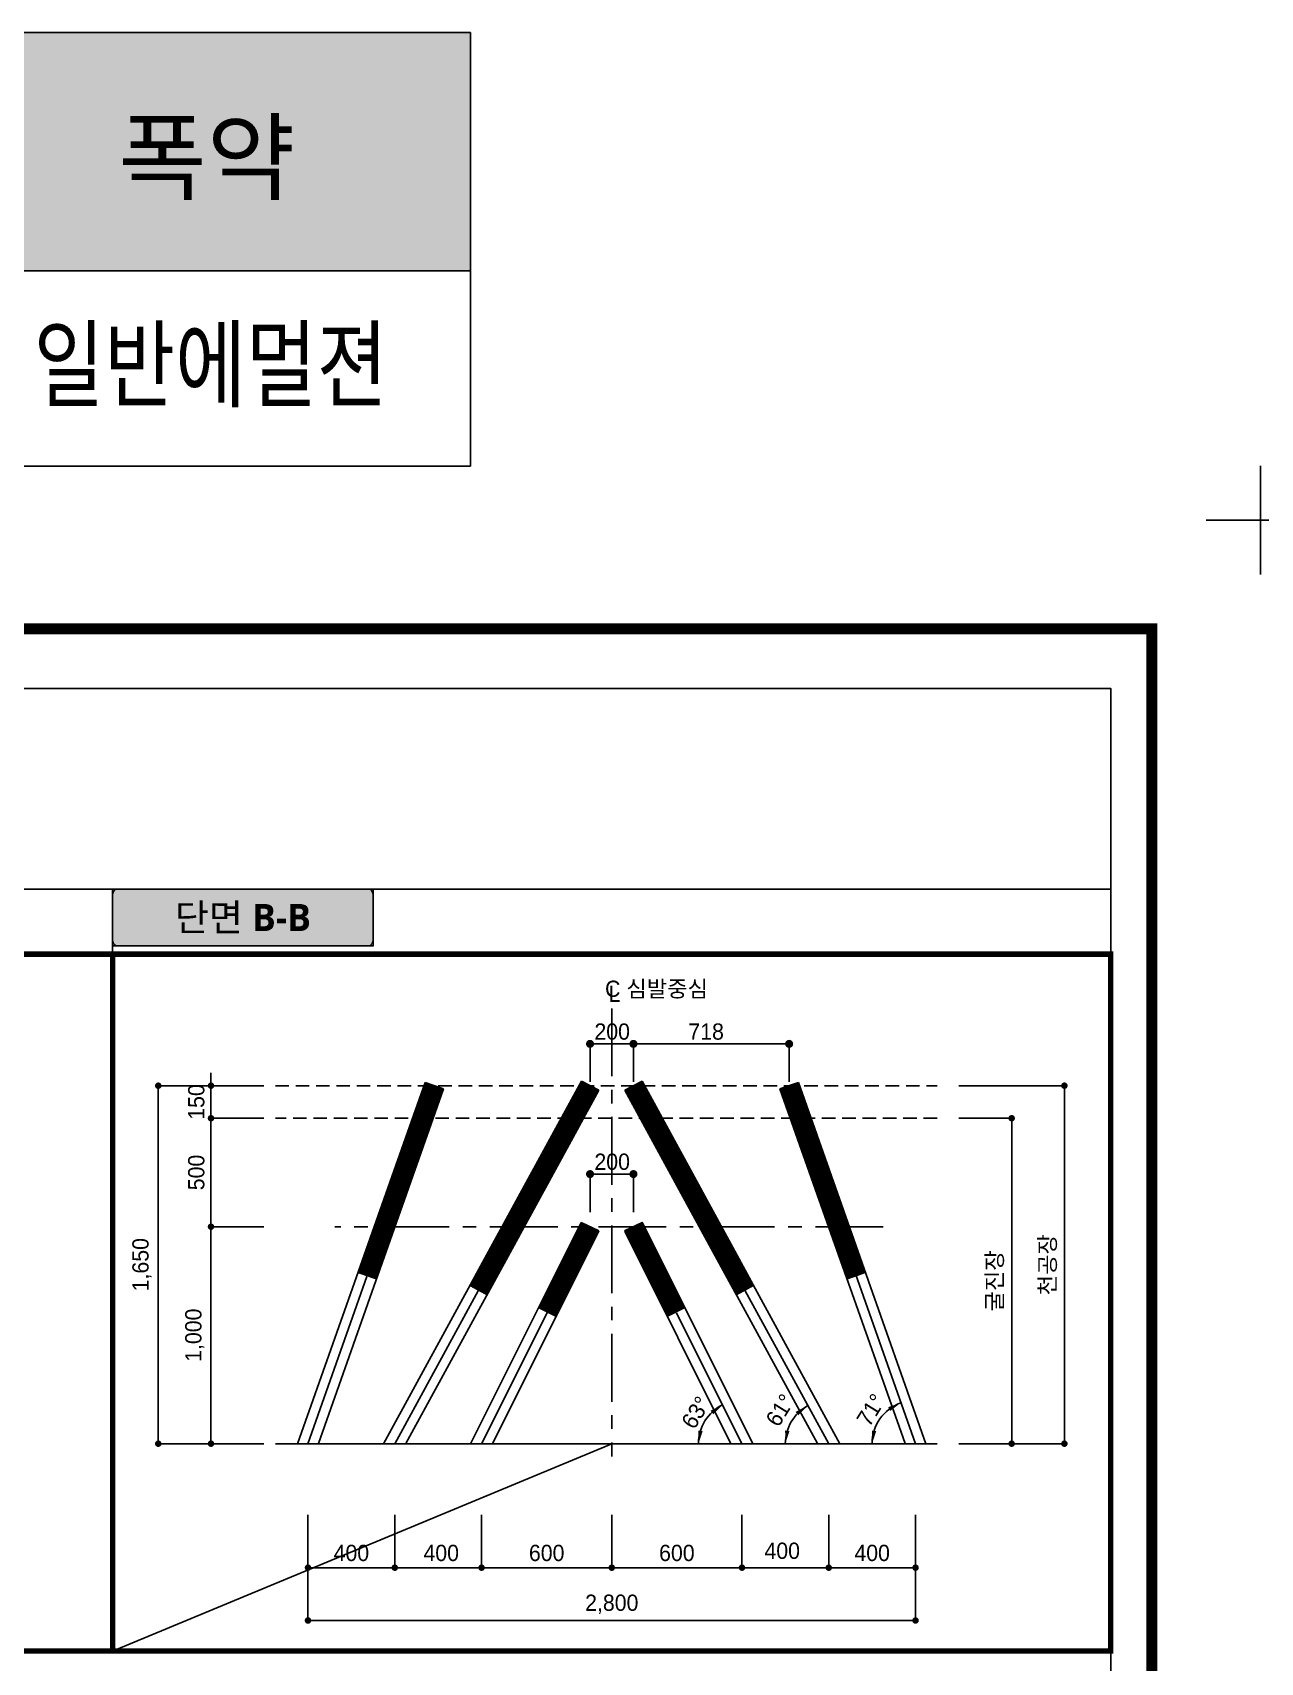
# Model space of a CAD drawing. Extents: x -689 to 317106, y 182884 to 219577.
# Drawn here: x 179639 to 190956, y 202056 to 217080 of the extents above; entities that cross this region are included whole.
import ezdxf
from ezdxf.enums import TextEntityAlignment as Align

# ---------------------------------------------------------------- set-up
doc = ezdxf.new("R2010")
doc.units = 0
doc.header["$LTSCALE"] = 500
doc.header["$MEASUREMENT"] = 0
doc.linetypes.add('A-CENTR01', pattern=[2, 1.25, -0.25, 0.25, -0.25])
doc.linetypes.add('HIDDEN', pattern=[0.375, 0.25, -0.125])
doc.layers.get('DEFPOINTS').update_dxf_attribs({"color": 55})
doc.layers.add('0-21', color=21, linetype='Continuous', plot=False)
doc.layers.add('0-250line', color=250, linetype='Continuous', lineweight=9, true_color=0x333333)
doc.layers.add('0-251', color=7, linetype='Continuous', true_color=0x6e6e6e)
for name, color, linetype in [('0-255', 52, 'Continuous'), ('CS-CNTL', 1, 'A-CENTR01'), ('CS-TABL-TEX1', 3, 'Continuous'), ('CS-TABL-TEX3', 7, 'Continuous'), ('CS-TEXT', 7, 'Continuous'), ('CX-BORD-LIN1', 7, 'Continuous'), ('CX-ICON-HA-253', 253, 'Continuous'), ('CX-MISC', 7, 'Continuous'), ('CZ-DIML', 1, 'Continuous'), ('CZ-TABL-LIN1', 4, 'Continuous'), ('CZ-TEX0', 7, 'Continuous'), ('CZ-TEX1', 7, 'Continuous'), ('CZ-TEX2', 7, 'Continuous'), ('CZ-TEX3', 7, 'Continuous'), ('HOLE-EXEC', 3, 'Continuous'), ('TU-BLOCK-EXP', 1, 'Continuous'), ('치수선', 242, 'Continuous')]:
    doc.layers.add(name, color=color, linetype=linetype)
doc.styles.get("Standard").update_dxf_attribs({"font": ''})
doc.styles.add('STYLE1', font='')
doc.styles.add('TB_BTXT', font='')
doc.styles.add('TB_TEXT', font='')
doc.styles.add('굴림체', font='')
doc.styles.add('돋움체', font='')
doc.styles.add('맑은고딕(굵게)', font='malgunbd.ttf')
doc.styles.get('Standard').set_extended_font_data('Dotum')
doc.styles.get('STYLE1').set_extended_font_data('Dotum')
doc.styles.get('TB_BTXT').set_extended_font_data('Dotum')
doc.styles.get('TB_TEXT').set_extended_font_data('Dotum')
doc.styles.get('굴림체').set_extended_font_data('Dotum')
doc.styles.get('돋움체').set_extended_font_data('Dotum')
doc.linetypes.add('CFZ008', pattern='A,0.9,-0.2,[106,KHCLINE.shx,S=0.00606,R=180,X=0,Y=0],0.9', length=2)
doc.dimstyles.new('D_50', dxfattribs={"dimscale": 50, "dimtxt": 3, "dimasz": 1.2, "dimexe": 0, "dimexo": 0, "dimgap": 1.2, "dimtad": 1, "dimdec": 0, "dimrnd": 0.0005, "dimdsep": 46, "dimlunit": 6, "dimtxsty": '돋움체', "dimblk": 'DOT', "dimcen": 0.09, "dimclrd": 1, "dimclre": 1, "dimclrt": 1, "dimaunit": 1, "dimadec": 0, "dimazin": 0, "dimtfac": 1, "dimtdec": 0, "dimtix": 1, "dimtmove": 2, "dimatfit": 0, "dimfxl": 1, "dimtvp": 2, "dimtolj": 1, "dimtzin": 0, "dimlwd": -1, "dimlwe": -1, "dimarcsym": 0})

# ---------------------------------------------------------------- blocks, each defined once
blk = doc.blocks.new('_Dot')
at = {"color": 0, "linetype": 'ByBlock', "lineweight": -2}
blk.add_line((-0.5, 0), (-1, 0), dxfattribs=at)
at = {"color": 0, "linetype": 'ByBlock', "const_width": 0.5}
blk.add_lwpolyline([(-0.25, 0, 1), (0.25, 0, 1)], format="xyb", close=True, dxfattribs=at)
blk = doc.blocks.new('*D407')
at = {"layer": 'DEFPOINTS', "color": 0, "ltscale": 10, "transparency": 16777216}
for p in [(182177, 202929), (187777, 202929), (187777, 202442)]:
    blk.add_point(p, dxfattribs=at)
at = {"layer": '치수선', "color": 1, "ltscale": 10, "transparency": 16777216}
for p, q in [((182177, 202929), (182177, 202442)), ((187777, 202929), (187777, 202442)), ((182237, 202442), (187717, 202442))]:
    blk.add_line(p, q, dxfattribs=at)
at = {"layer": '치수선', "color": 1, "ltscale": 10, "transparency": 16777216, "xscale": 60, "yscale": 60, "zscale": 60, "rotation": 180}
blk.add_blockref('_Dot', (182177, 202442), dxfattribs=at)
at = {"layer": '치수선', "color": 1, "ltscale": 10, "transparency": 16777216, "xscale": 60, "yscale": 60, "zscale": 60}
blk.add_blockref('_Dot', (187777, 202442), dxfattribs=at)
at = {"layer": '치수선', "color": 1, "ltscale": 10, "transparency": 16777216, "insert": (184977, 202592), "char_height": 150, "attachment_point": 5, "style": '돋움체'}
blk.add_mtext('\\A1;2,800', dxfattribs=at)
blk = doc.blocks.new('*D408')
at = {"layer": 'DEFPOINTS', "color": 0, "ltscale": 10, "transparency": 16777216}
for p in [(186977, 203415), (187777, 203415), (186977, 202929)]:
    blk.add_point(p, dxfattribs=at)
at = {"layer": '치수선', "color": 1, "ltscale": 10, "transparency": 16777216}
for p, q in [((186977, 203415), (186977, 202929)), ((187777, 203415), (187777, 202929)), ((187717, 202929), (187037, 202929))]:
    blk.add_line(p, q, dxfattribs=at)
at = {"layer": '치수선', "color": 1, "ltscale": 10, "transparency": 16777216, "xscale": 60, "yscale": 60, "zscale": 60}
for p, rotation in [((186977, 202929), 180.0000000000333), ((187777, 202929), 3.33333360913457e-11)]:
    blk.add_blockref('_Dot', p, dxfattribs=dict(at, rotation=rotation))
at = {"layer": '치수선', "color": 1, "ltscale": 10, "transparency": 16777216, "insert": (187377, 203064), "char_height": 150, "attachment_point": 5, "style": '돋움체'}
blk.add_mtext('\\A1;400', dxfattribs=at)
blk = doc.blocks.new('*D409')
at = {"layer": 'DEFPOINTS', "color": 0, "ltscale": 10, "transparency": 16777216}
for p in [(184977, 203415), (186177, 203415), (184977, 202929)]:
    blk.add_point(p, dxfattribs=at)
at = {"layer": '치수선', "color": 1, "ltscale": 10, "transparency": 16777216}
for p, q in [((184977, 203415), (184977, 202929)), ((186177, 203415), (186177, 202929)), ((186117, 202929), (185037, 202929))]:
    blk.add_line(p, q, dxfattribs=at)
at = {"layer": '치수선', "color": 1, "ltscale": 10, "transparency": 16777216, "xscale": 60, "yscale": 60, "zscale": 60}
for p, rotation in [((184977, 202929), 180.0000000000222), ((186177, 202929), 2.222222406089713e-11)]:
    blk.add_blockref('_Dot', p, dxfattribs=dict(at, rotation=rotation))
at = {"layer": '치수선', "color": 1, "ltscale": 10, "transparency": 16777216, "insert": (185577, 203064), "char_height": 150, "attachment_point": 5, "style": '돋움체'}
blk.add_mtext('\\A1;600', dxfattribs=at)
blk = doc.blocks.new('*D410')
at = {"layer": 'DEFPOINTS', "color": 0, "ltscale": 10, "transparency": 16777216}
for p in [(186177, 203415), (186977, 203415), (186177, 202929)]:
    blk.add_point(p, dxfattribs=at)
at = {"layer": '치수선', "color": 1, "ltscale": 10, "transparency": 16777216}
for p, q in [((186177, 203415), (186177, 202929)), ((186977, 203415), (186977, 202929)), ((186917, 202929), (186237, 202929))]:
    blk.add_line(p, q, dxfattribs=at)
at = {"layer": '치수선', "color": 1, "ltscale": 10, "transparency": 16777216, "xscale": 60, "yscale": 60, "zscale": 60}
for p, rotation in [((186177, 202929), 180.0000000000167), ((186977, 202929), 1.670663607455936e-11)]:
    blk.add_blockref('_Dot', p, dxfattribs=dict(at, rotation=rotation))
at = {"layer": '치수선', "color": 1, "ltscale": 10, "transparency": 16777216, "insert": (186548, 203084), "char_height": 150, "attachment_point": 5, "style": '돋움체'}
blk.add_mtext('\\A1;400', dxfattribs=at)
blk = doc.blocks.new('*D411')
at = {"layer": 'DEFPOINTS', "color": 0, "ltscale": 10, "transparency": 16777216}
for p in [(182177, 203415), (182977, 203415), (182977, 202929)]:
    blk.add_point(p, dxfattribs=at)
at = {"layer": '치수선', "color": 1, "ltscale": 10, "transparency": 16777216}
for p, q in [((182177, 203415), (182177, 202929)), ((182977, 203415), (182977, 202929)), ((182237, 202929), (182917, 202929))]:
    blk.add_line(p, q, dxfattribs=at)
at = {"layer": '치수선', "color": 1, "ltscale": 10, "transparency": 16777216, "xscale": 60, "yscale": 60, "zscale": 60, "rotation": 180}
blk.add_blockref('_Dot', (182177, 202929), dxfattribs=at)
at = {"layer": '치수선', "color": 1, "ltscale": 10, "transparency": 16777216, "xscale": 60, "yscale": 60, "zscale": 60}
blk.add_blockref('_Dot', (182977, 202929), dxfattribs=at)
at = {"layer": '치수선', "color": 1, "ltscale": 10, "transparency": 16777216, "insert": (182577, 203064), "char_height": 150, "attachment_point": 5, "style": '돋움체'}
blk.add_mtext('\\A1;400', dxfattribs=at)
blk = doc.blocks.new('*D412')
at = {"layer": 'DEFPOINTS', "color": 0, "ltscale": 10, "transparency": 16777216}
for p in [(183777, 203415), (184977, 203415), (184977, 202929)]:
    blk.add_point(p, dxfattribs=at)
at = {"layer": '치수선', "color": 1, "ltscale": 10, "transparency": 16777216}
for p, q in [((183777, 203415), (183777, 202929)), ((184977, 203415), (184977, 202929)), ((183837, 202929), (184917, 202929))]:
    blk.add_line(p, q, dxfattribs=at)
at = {"layer": '치수선', "color": 1, "ltscale": 10, "transparency": 16777216, "xscale": 60, "yscale": 60, "zscale": 60, "rotation": 180}
blk.add_blockref('_Dot', (183777, 202929), dxfattribs=at)
at = {"layer": '치수선', "color": 1, "ltscale": 10, "transparency": 16777216, "xscale": 60, "yscale": 60, "zscale": 60}
blk.add_blockref('_Dot', (184977, 202929), dxfattribs=at)
at = {"layer": '치수선', "color": 1, "ltscale": 10, "transparency": 16777216, "insert": (184377, 203064), "char_height": 150, "attachment_point": 5, "style": '돋움체'}
blk.add_mtext('\\A1;600', dxfattribs=at)
blk = doc.blocks.new('*D413')
at = {"layer": 'DEFPOINTS', "color": 0, "ltscale": 10, "transparency": 16777216}
for p in [(182977, 203415), (183777, 203415), (183777, 202929)]:
    blk.add_point(p, dxfattribs=at)
at = {"layer": '치수선', "color": 1, "ltscale": 10, "transparency": 16777216}
for p, q in [((182977, 203415), (182977, 202929)), ((183777, 203415), (183777, 202929)), ((183037, 202929), (183717, 202929))]:
    blk.add_line(p, q, dxfattribs=at)
at = {"layer": '치수선', "color": 1, "ltscale": 10, "transparency": 16777216, "xscale": 60, "yscale": 60, "zscale": 60, "rotation": 180}
blk.add_blockref('_Dot', (182977, 202929), dxfattribs=at)
at = {"layer": '치수선', "color": 1, "ltscale": 10, "transparency": 16777216, "xscale": 60, "yscale": 60, "zscale": 60}
blk.add_blockref('_Dot', (183777, 202929), dxfattribs=at)
at = {"layer": '치수선', "color": 1, "ltscale": 10, "transparency": 16777216, "insert": (183405, 203064), "char_height": 150, "attachment_point": 5, "style": '돋움체'}
blk.add_mtext('\\A1;400', dxfattribs=at)
blk = doc.blocks.new('*D414')
at = {"layer": 'DEFPOINTS', "color": 0, "ltscale": 10, "transparency": 16777216}
for p in [(181283, 207372), (180797, 204072), (181283, 204072, 0)]:
    blk.add_point(p, dxfattribs=at)
at = {"layer": '치수선', "color": 1, "ltscale": 10, "transparency": 16777216}
for p, q in [((181283, 207372), (180797, 207372)), ((180797, 207312), (180797, 204132)), ((181283, 204072), (180797, 204072))]:
    blk.add_line(p, q, dxfattribs=at)
at = {"layer": '치수선', "color": 1, "ltscale": 10, "transparency": 16777216, "xscale": 60, "yscale": 60, "zscale": 60}
for p, rotation in [((180797, 207372), 90), ((180797, 204072), 270)]:
    blk.add_blockref('_Dot', p, dxfattribs=dict(at, rotation=rotation))
at = {"layer": '치수선', "color": 1, "ltscale": 10, "transparency": 16777216, "insert": (180647, 205722), "char_height": 150, "attachment_point": 5, "rotation": 90, "style": '돋움체'}
blk.add_mtext('\\A1;1,650', dxfattribs=at)
blk = doc.blocks.new('*D415')
at = {"layer": 'DEFPOINTS', "color": 0, "ltscale": 10, "transparency": 16777216}
for p in [(181770, 207372), (181283, 207072), (181770, 207072)]:
    blk.add_point(p, dxfattribs=at)
at = {"layer": '치수선', "color": 1, "ltscale": 10, "transparency": 16777216}
for p, q in [((181283, 207432), (181283, 207492)), ((181770, 207372), (181283, 207372)), ((181283, 207372), (181283, 207072)), ((181770, 207072), (181283, 207072)), ((181283, 207012), (181283, 206952))]:
    blk.add_line(p, q, dxfattribs=at)
at = {"layer": '치수선', "color": 1, "ltscale": 10, "transparency": 16777216, "xscale": 60, "yscale": 60, "zscale": 60}
for p, rotation in [((181283, 207372), 270), ((181283, 207072), 90)]:
    blk.add_blockref('_Dot', p, dxfattribs=dict(at, rotation=rotation))
at = {"layer": '치수선', "color": 1, "ltscale": 10, "transparency": 16777216, "insert": (181148, 207222), "char_height": 150, "attachment_point": 5, "rotation": 90, "style": '돋움체'}
blk.add_mtext('\\A1;150', dxfattribs=at)
blk = doc.blocks.new('*D416')
at = {"layer": 'DEFPOINTS', "color": 0, "ltscale": 10, "transparency": 16777216}
for p in [(181770, 207072), (181283, 206072), (181770, 206072)]:
    blk.add_point(p, dxfattribs=at)
at = {"layer": '치수선', "color": 1, "ltscale": 10, "transparency": 16777216}
for p, q in [((181770, 207072), (181283, 207072)), ((181283, 207012), (181283, 206132)), ((181770, 206072), (181283, 206072))]:
    blk.add_line(p, q, dxfattribs=at)
at = {"layer": '치수선', "color": 1, "ltscale": 10, "transparency": 16777216, "xscale": 60, "yscale": 60, "zscale": 60}
for p, rotation in [((181283, 207072), 90), ((181283, 206072), 270)]:
    blk.add_blockref('_Dot', p, dxfattribs=dict(at, rotation=rotation))
at = {"layer": '치수선', "color": 1, "ltscale": 10, "transparency": 16777216, "insert": (181148, 206572), "char_height": 150, "attachment_point": 5, "rotation": 90, "style": '돋움체'}
blk.add_mtext('\\A1;500', dxfattribs=at)
blk = doc.blocks.new('*D417')
at = {"layer": 'DEFPOINTS', "color": 0, "ltscale": 10, "transparency": 16777216}
for p in [(181283, 206072), (181770, 206072), (181770, 204072)]:
    blk.add_point(p, dxfattribs=at)
at = {"layer": '치수선', "color": 1, "ltscale": 10, "transparency": 16777216}
for p, q in [((181770, 206072), (181283, 206072)), ((181283, 204132), (181283, 206012)), ((181770, 204072), (181283, 204072))]:
    blk.add_line(p, q, dxfattribs=at)
at = {"layer": '치수선', "color": 1, "ltscale": 10, "transparency": 16777216, "xscale": 60, "yscale": 60, "zscale": 60}
for p, rotation in [((181283, 206072), 90), ((181283, 204072), 270)]:
    blk.add_blockref('_Dot', p, dxfattribs=dict(at, rotation=rotation))
at = {"layer": '치수선', "color": 1, "ltscale": 10, "transparency": 16777216, "insert": (181134, 205072), "char_height": 150, "attachment_point": 5, "rotation": 90, "style": '돋움체'}
blk.add_mtext('\\A1;1,000', dxfattribs=at)
blk = doc.blocks.new('*D396')
at = {"layer": 'DEFPOINTS', "color": 0, "ltscale": 10, "transparency": 16777216}
for p in [(188177, 207372, 0), (188177, 204072, 0), (189149, 204072)]:
    blk.add_point(p, dxfattribs=at)
at = {"layer": '치수선', "color": 1, "ltscale": 10, "transparency": 16777216}
for p, q in [((188177, 207372), (189149, 207372)), ((189149, 207312), (189149, 204132)), ((188177, 204072), (189149, 204072))]:
    blk.add_line(p, q, dxfattribs=at)
at = {"layer": '치수선', "color": 1, "ltscale": 10, "transparency": 16777216, "xscale": 60, "yscale": 60, "zscale": 60}
for p, rotation in [((189149, 207372), 90), ((189149, 204072), 270)]:
    blk.add_blockref('_Dot', p, dxfattribs=dict(at, rotation=rotation))
at = {"layer": '치수선', "color": 1, "ltscale": 10, "transparency": 16777216, "insert": (189000, 205722), "char_height": 150, "attachment_point": 5, "rotation": 90, "style": '돋움체'}
blk.add_mtext('\\A1;천공장', dxfattribs=at)
blk = doc.blocks.new('*D397')
at = {"layer": 'DEFPOINTS', "color": 0, "ltscale": 10, "transparency": 16777216}
for p in [(188177, 207072, 0), (188177, 204072, 0), (188663, 204072)]:
    blk.add_point(p, dxfattribs=at)
at = {"layer": '치수선', "color": 1, "ltscale": 10, "transparency": 16777216}
for p, q in [((188177, 207072), (188663, 207072)), ((188663, 207012), (188663, 204132)), ((188177, 204072), (188663, 204072))]:
    blk.add_line(p, q, dxfattribs=at)
at = {"layer": '치수선', "color": 1, "ltscale": 10, "transparency": 16777216, "xscale": 60, "yscale": 60, "zscale": 60}
for p, rotation in [((188663, 207072), 90), ((188663, 204072), 270)]:
    blk.add_blockref('_Dot', p, dxfattribs=dict(at, rotation=rotation))
at = {"layer": '치수선', "color": 1, "ltscale": 10, "transparency": 16777216, "insert": (188512, 205572), "char_height": 150, "attachment_point": 5, "rotation": 90, "style": '돋움체'}
blk.add_mtext('\\A1;굴진장', dxfattribs=at)
blk = doc.blocks.new('CXBLKA1')
at = {"layer": 'CX-BORD-LIN1', "color": 7, "const_width": 2}
blk.add_lwpolyline([(821, 20), (25, 20), (25, 574), (821, 574)], close=True, dxfattribs=at)
at = {"layer": 'CX-MISC', "color": 7}
for points in [[(10, 594), (0, 594), (0, 594), (0, 594), (0, 594), (0, 594), (0, 584)], [(831, 594), (841, 594), (841, 594), (841, 594), (841, 594), (841, 594), (841, 584)]]:
    blk.add_lwpolyline(points, dxfattribs=at)
at = {"layer": 'CZ-TEX0', "color": 7, "style": 'TB_BTXT'}
blk.add_attdef('UD_TITLE', text='', height=10, dxfattribs=at).set_placement((423, 553), align=Align.MIDDLE_CENTER)
at = {"layer": 'CZ-TEX1', "color": 7, "style": 'TB_BTXT'}
blk.add_attdef('PI_CNAME', text='', height=5, dxfattribs=at).set_placement((40, 552), align=Align.BOTTOM_LEFT)
blk.add_attdef('UD_SUBTITLE', text='', height=7, dxfattribs=at).set_placement((423, 538), align=Align.MIDDLE_CENTER)
at = {"layer": 'CZ-TEX2', "color": 7}
for tag, height, style, p in [('UD_CDNAME', 4, 'TB_BTXT', (42, 544)), ('DA_STDNAME', 3, 'TB_TEXT', (783.49, 13.5))]:
    blk.add_attdef(tag, text='', height=height, dxfattribs=dict(at, style=style)).set_placement(p, align=Align.BOTTOM_LEFT)
at = {"layer": 'CZ-TEX2', "color": 7, "style": 'TB_TEXT'}
for tag, height, p in [('DC_RDATE4', 3.5, (353, 52.5)), ('DC_RAPP4', 3.5, (501.56, 52.5)), ('DC_RCHK4', 3.5, (542.36, 52.5)), ('DC_RDGN4', 3.5, (582.36, 52.5)), ('PI_TITLE', 4.5, (243, 50)), ('DC_RNUM4', 3, (320, 52)), ('UD_CDIST', 4.5, (676, 50)), ('FI_NAME', 4.5, (780, 51)), ('DC_RNUM3', 3, (320, 45)), ('DC_RDATE3', 3.5, (353, 45.4)), ('DC_RAPP3', 3.5, (501.56, 45.4)), ('DC_RCHK3', 3.5, (542.36, 45.4)), ('DC_RDGN3', 3.5, (582.36, 45.4)), ('DI_TITLE', 4.5, (780, 44)), ('PI_CDNAME', 4.5, (243, 38)), ('DC_RNUM2', 3, (320, 38)), ('DC_RDATE2', 3.5, (353, 38.5)), ('DC_RAPP2', 3.5, (501.56, 38.5)), ('DC_RCHK2', 3.5, (542.36, 38.5)), ('DC_RDGN2', 3.5, (582.36, 38.5)), ('DA_HSCALE', 4.5, (658.5, 38)), ('DA_VSCALE', 4.5, (693, 38)), ('DI_SUBTITLE', 3.5, (780, 37)), ('DC_RDATE1', 3.5, (353, 31.5)), ('DC_RAPP1', 3.5, (501.56, 31.5)), ('DC_RCHK1', 3.5, (542.36, 31.5)), ('DC_RDGN1', 3.5, (582.36, 31.5)), ('DC_RNUM1', 3, (320, 31)), ('PA_CCLASS', 4.5, (204, 26.5)), ('PI_STAGE', 4.5, (283, 26.5)), ('DI_DRWNO', 4.5, (676, 26.5)), ('DA_PAGENO', 4.5, (780, 26.5))]:
    blk.add_attdef(tag, text='', height=height, dxfattribs=at).set_placement(p, align=Align.MIDDLE_CENTER)
for tag, p in [('DC_RDES4', (377, 52.5)), ('DC_RDES3', (377, 45.4)), ('DC_RDES2', (377, 38.5)), ('DC_RDES1', (377.03, 31.5))]:
    blk.add_attdef(tag, text='', height=3.5, dxfattribs=at).set_placement(p, align=Align.MIDDLE_LEFT)
at = {"layer": 'CZ-TEX3', "color": 7, "style": 'TB_TEXT', "flags": 1}
for tag, p in [('PI_CCODE', (31, 16)), ('PA_DSDATE', (47, 16)), ('PA_CSDATE', (81, 16)), ('PA_CEDATE', (98, 16)), ('PA_CFDATE', (114, 16)), ('EI_PERSON', (158, 16)), ('CI_CATEG', (189, 16)), ('CI_ROLE', (204, 16)), ('CI_ONAME', (216, 16)), ('CI_ADDR', (232, 16)), ('CI_TEL', (246, 16)), ('CI_FAX', (257, 16)), ('CI_HPADDR', (270, 16)), ('CI_CODE', (287, 16)), ('CI_DEPT', (300, 16)), ('CI_PERSON', (312, 16)), ('CI_EMAIL', (329, 16)), ('CI_PROLE', (342, 16)), ('DI_MANCODE', (357, 16)), ('DI_CATEG', (377, 16)), ('DI_PCLASS', (407, 16)), ('DI_MMCLASS', (424, 16)), ('DI_MSCLASS', (443, 16)), ('DI_ECLASS', (462, 16)), ('DC_ONAME', (493, 16)), ('DC_NNAME', (510, 16)), ('FI_CODE', (529, 16)), ('FI_CLASS', (545, 16)), ('FI_ICODE1', (563, 16)), ('FI_ICODE2', (581, 16)), ('PI_ID', (24, 16)), ('PA_DEDATE', (64, 16)), ('EI_ENAME', (132, 16)), ('EI_DEPT', (146, 16)), ('EI_EMAIL', (174, 16)), ('DI_LDATE', (392, 16)), ('DI_FNAME', (478, 16)), ('------------', (597, 16))]:
    blk.add_attdef(tag, p, '', height=2, dxfattribs=at)

msp = doc.modelspace()

# ---------------------------------------------------------------- hatches: boundary and pattern name
at = {"layer": '0-250line'}
h = msp.add_hatch(color=256, dxfattribs=at)
edge = h.paths.add_edge_path()
edge.add_line((182776.58188, 208922.76852), (182776.58188, 209135.3556))
edge.add_arc((182727.63049, 209135.35559), 48.95139, 0.000000429, 90.000000429)
edge.add_line((182727.63049, 209184.30698), (180425.53327, 209184.30698))
edge.add_arc((180425.53327, 209135.3556), 48.95139, 89.999999937, 179.999999937)
edge.add_line((180376.58188, 209135.3556), (180376.58188, 208710.18145))
edge.add_arc((180425.53327, 208710.18145), 48.95139, 179.999999879, 269.999999879)
edge.add_line((180425.53327, 208661.23006), (182727.63049, 208661.23006))
edge.add_arc((182727.63049, 208710.18145), 48.95139, 269.999999755, 359.999999755)
edge.add_line((182776.58188, 208710.18145), (182776.58188, 208922.76852))
at = {"layer": '치수선'}
h = msp.add_hatch(color=256, dxfattribs=at)
h.dxf.hatch_style = 1
edge = h.paths.add_edge_path()
edge.add_arc((184776.58188, 207757.4193), 37.5, 0, 360)
h = msp.add_hatch(color=256, dxfattribs=at)
h.dxf.hatch_style = 1
edge = h.paths.add_edge_path()
edge.add_arc((185176.58188, 207757.4193), 37.5, 0, 360)
h = msp.add_hatch(color=256, dxfattribs=at)
h.dxf.hatch_style = 1
edge = h.paths.add_edge_path()
edge.add_arc((186611.87713, 207757.4193), 37.5, 0, 360)
h = msp.add_hatch(color=256, dxfattribs=at)
h.dxf.hatch_style = 1
edge = h.paths.add_edge_path()
edge.add_arc((184776.58188, 206557.4193), 37.5, 0, 360)
h = msp.add_hatch(color=256, dxfattribs=at)
h.dxf.hatch_style = 1
edge = h.paths.add_edge_path()
edge.add_arc((185176.58188, 206557.4193), 37.5, 0, 360)

# ---------------------------------------------------------------- linework, layer by layer
msp.add_lwpolyline([(190454.29466, 212584.30698), (190955.64711, 212584.30698), (190955.64711, 213086.07837)])
at = {"layer": '0-21'}
msp.add_lwpolyline([(182776.58188, 209184.30698), (180376.58188, 209184.30698), (180376.58188, 208661.23006), (182776.58188, 208661.23006), (182776.58188, 209184.30698)], close=True, dxfattribs=at)
at = {"layer": '0-250line', "lineweight": 0}
msp.add_lwpolyline([(182776.58188, 208922.76852), (182776.58188, 209135.3556, 0.4142135624), (182727.63049, 209184.30698), (180425.53327, 209184.30698, 0.4142135624), (180376.58188, 209135.3556), (180376.58188, 208710.18145, 0.4142135624), (180425.53327, 208661.23006), (182727.63049, 208661.23006, 0.4142135624), (182776.58188, 208710.18145)], format="xyb", close=True, dxfattribs=at)
at = {"layer": '0-251', "const_width": 50}
for points in [[(171176.58188, 208584.30698), (180376.58188, 208584.30698), (180376.58188, 202159.87073), (171176.58188, 202159.87073)], [(180376.58188, 208584.30698), (189576.58188, 208584.30698), (189576.58188, 202159.87073), (180376.58188, 202159.87073)]]:
    msp.add_lwpolyline(points, close=True, dxfattribs=at)
at = {"layer": 'CS-CNTL'}
for p, q in [((184976.58188, 208084.14719), (184976.58188, 203954.30698)), ((187478.39817, 206072.08886), (182424.67036, 206072.08886))]:
    msp.add_line(p, q, dxfattribs=at)
at = {"layer": 'CX-ICON-HA-253'}
msp.add_solid([(150151.58188, 217079.83562), (183673.45621, 217079.83562), (150151.58188, 214882.81653), (183673.45621, 214882.81653)], dxfattribs=at)
at = {"layer": 'CZ-DIML'}
for p, q in [((184776.58188, 207407.46137), (184776.58188, 207757.4193)), ((185176.58188, 207407.46137), (185176.58188, 207757.4193))]:
    msp.add_line(p, q, dxfattribs=at)
for centre, start in [((186176.58188, 204072.08886), 116.565051165), ((186976.58188, 204072.08886), 119.357753564), ((187776.58188, 204072.08886), 109.999999996)]:
    msp.add_arc(centre, 400, start, 180, dxfattribs=at)
at = {"layer": 'CZ-DIML', "color": 1}
for points in [[(185888.67833, 204375.86853), (185912.08186, 204343.42974), (185997.69644, 204429.85973)], [(186671.73774, 204366.1692), (186695.30741, 204333.85093), (186780.47739, 204420.71907)], [(187524.5161, 204409.03445), (187543.37267, 204373.75797), (187639.77383, 204447.9659)], [(185814.528, 204187.67472), (185774.98955, 204193.73368), (185776.58188, 204072.08886)], [(186614.528, 204187.67472), (186574.98955, 204193.73368), (186576.58188, 204072.08886)], [(187414.528, 204187.67472), (187374.98955, 204193.73368), (187376.58188, 204072.08886)]]:
    msp.add_solid(points, dxfattribs=at)
at = {"layer": 'CZ-TABL-LIN1'}
msp.add_line((150151.58188, 214882.81653), (183673.45621, 214882.81653), dxfattribs=at)
msp.add_lwpolyline([(183673.45621, 213084.30698), (150151.58188, 213084.30698), (150151.58188, 217079.83562), (183673.45621, 217079.83562), (183673.45621, 213084.30698)], dxfattribs=at)
at = {"layer": 'DEFPOINTS'}
for p, q in [((180376.58188, 209184.30698), (180376.58188, 202159.87073)), ((171176.58188, 208584.30698), (189576.58188, 208584.30698)), ((180376.58188, 202159.87073), (184976.58188, 204072.08886))]:
    msp.add_line(p, q, dxfattribs=at)
for points in [[(151526.58188, 211034.30698), (189576.58188, 211034.30698), (189576.58188, 186134.30698), (151526.58188, 186134.30698)], [(171176.58188, 209184.30698), (189576.58188, 209184.30698), (189576.58188, 202159.87073), (171176.58188, 202159.87073)]]:
    msp.add_lwpolyline(points, close=True, dxfattribs=at)
at = {"layer": 'HOLE-EXEC', "linetype": 'CFZ008', "ltscale": 0.5}
for p, q in [((183255.83716, 207400.34462), (182080.82949, 204071.15299)), ((182272.33427, 204073.02473), (183426.7361, 207343.83309)), ((184696.49852, 207413.15777), (182873.36293, 204070.74252)), ((183426.7361, 207343.83309), (183255.83716, 207400.34462)), ((184856.66524, 207331.01994), (184696.49852, 207413.15777)), ((185097.04097, 207329.97896), (185256.1228, 207414.19875)), ((187079.80083, 204070.74252), (185256.10312, 207414.18833)), ((186526.42766, 207343.83309), (186697.3266, 207400.34462)), ((186526.42766, 207343.83309), (187680.82949, 204073.02473)), ((187872.33427, 204071.15299), (186697.3266, 207400.34462)), ((183079.80083, 204073.43519), (184856.66524, 207331.01994)), ((185097.06065, 207329.98938), (186873.36293, 204073.43519)), ((184695.01418, 206110.1245), (183675.99636, 204072.08886)), ((183877.16741, 204072.08886), (184858.14958, 206034.05321)), ((184858.14958, 206034.05321), (184695.01418, 206110.1245)), ((185095.01418, 206034.05321), (185258.14958, 206110.1245)), ((185097.21275, 206029.65608), (186075.99636, 204072.08886)), ((186277.16741, 204072.08886), (185255.95102, 206114.52163)), ((187976.58188, 204072.08886), (181876.58188, 204072.08886))]:
    msp.add_line(p, q, dxfattribs=at)
at = {"layer": 'TU-BLOCK-EXP', "color": 251}
for p, q in [((187776.58188, 204072.08886), (186611.87713, 207372.08886)), ((182176.58188, 204072.08886), (182720.86507, 205614.22606)), ((183745.3847, 205481.56069), (182976.58188, 204072.08886)), ((186207.77906, 205481.56069), (186976.58188, 204072.08886)), ((184380.35064, 205279.62636), (183776.58188, 204072.08886)), ((185572.81313, 205279.62636), (186176.58188, 204072.08886))]:
    msp.add_line(p, q, dxfattribs=at)
at = {"layer": 'TU-BLOCK-EXP', "color": 251, "const_width": 180}
for points in [[(182720.86507, 205614.22606), (183341.28663, 207372.08886)], [(184776.58188, 207372.08886), (183745.3847, 205481.56069)], [(185176.58188, 207372.08886), (186207.77906, 205481.56069)], [(187232.29869, 205614.22606), (186611.87713, 207372.08886)], [(184776.58188, 206072.08886), (184380.35064, 205279.62636)], [(185176.58188, 206072.08886), (185572.81313, 205279.62636)]]:
    msp.add_lwpolyline(points, dxfattribs=at)
at = {"layer": '치수선', "ltscale": 10}
for p, q in [((184764.08188, 207757.4193), (186611.87713, 207757.4193)), ((186611.87713, 207407.46137), (186611.87713, 207757.4193)), ((184776.58188, 206557.4193), (185176.58188, 206557.4193)), ((184776.58188, 206207.46137), (184776.58188, 206557.4193)), ((185176.58188, 206207.46137), (185176.58188, 206557.4193))]:
    msp.add_line(p, q, dxfattribs=at)
at = {"layer": '치수선', "linetype": 'HIDDEN'}
for p, q in [((181876.58188, 207372.08886), (187976.58188, 207372.08886)), ((187976.58188, 207072.08886), (181876.58188, 207072.08886))]:
    msp.add_line(p, q, dxfattribs=at)
at = {"layer": '치수선', "ltscale": 10, "const_width": 25}
for points in [[(184789.08188, 207757.4193, 1), (184764.08188, 207757.4193, 1)], [(185189.08188, 207757.4193, 1), (185164.08188, 207757.4193, 1)], [(186624.37713, 207757.4193, 1), (186599.37713, 207757.4193, 1)]]:
    msp.add_lwpolyline(points, format="xyb", close=True, dxfattribs=at)

# ---------------------------------------------------------------- block references
at = {"xscale": 50, "yscale": 50, "zscale": 50}
for p in [(148905.64711, 182884.30698), (190955.64711, 182884.30698)]:
    msp.add_blockref('CXBLKA1', p, dxfattribs=at)

# ---------------------------------------------------------------- texts
at = {"layer": '0-255', "color": 7, "true_color": 0xffffff, "style": '맑은고딕(굵게)'}
msp.add_text('단면 B-B', height=250, rotation=359.97820732, dxfattribs=at).set_placement((181576.58188, 208922.76852), align=Align.MIDDLE_CENTER)
at = {"layer": 'CS-TABL-TEX1', "style": '굴림체'}
msp.add_text('폭약', height=650, dxfattribs=at).set_placement((181242.80236, 215938.09909), align=Align.MIDDLE)
at = {"layer": 'CS-TABL-TEX3', "color": 4, "style": '굴림체', "width": 0.8}
msp.add_text('일반에멀젼', height=650, dxfattribs=at).set_placement((181278.99578, 214020.79045), align=Align.MIDDLE_CENTER)
at = {"layer": 'CS-TEXT'}
for s, p in [('C 심발중심', (184914.98146, 208190.56111, 0)), ('L', (184948.06348, 208144.39382, 0))]:
    msp.add_text(s, height=150, dxfattribs=at).set_placement(p)
at = {"layer": 'CZ-TEX2', "style": 'STYLE1'}
for s, p in [('200', (184980.7673, 207796.24534)), ('718', (185846.8943, 207796.24534)), ('200', (184980.7673, 206596.24534))]:
    msp.add_text(s, height=150, dxfattribs=at).set_placement(p, align=Align.CENTER)
at = {"layer": 'CZ-TEX2'}
for s, p in [('63°', (185737.08359, 204194.08195)), ('61°', (186513.85339, 204215.65571)), ('71°', (187351.81837, 204217.80217))]:
    msp.add_text(s, height=150, rotation=58.175525161, dxfattribs=at).set_placement(p)

# ---------------------------------------------------------------- dimensions: what is measured, and where the dimension line sits
at = {"layer": '치수선', "ltscale": 10}
for p1, p2, distance, text, picture, middle in [((181769.91522, 207372.08886), (181769.91522, 207072.08886), -486.66869, '150', '*D415', (181148.14476, 207222.08886)), ((181283.33464, 207371.99049, 0), (181283.33464, 204072.08886), -486.66869, '1,650', '*D414', (180647.11371, 205722.03967, 0)), ((188176.7019, 207372.08886), (188176.7019, 204072.08886), 972.66869, '천공장', '*D396', (188999.61482, 205722.08886, 0)), ((181769.91522, 207072.08886), (181769.91522, 206072.08886), -486.66869, '500', '*D416', (181148.14476, 206572.08886)), ((188176.7019, 207072.08886), (188176.7019, 204072.08886, 0), 486.66869, '굴진장', '*D397', (188512.08836, 205572.08886, 0)), ((181769.91522, 204072.08886), (181769.91522, 206072.08886), 486.66869, '1,000', '*D417', (181133.69429, 205072.08886)), ((182176.58188, 203415.32267), (182976.58188, 203415.32267), -486.66869, '400', '*D411', (182576.58188, 203063.75574)), ((183776.58188, 203415.32267), (184976.58188, 203415.32267), -486.66869, '600', '*D412', (184376.58188, 203063.75574)), ((186176.58188, 203415.32267), (184976.58188, 203415.32267), 486.66869, '600', '*D409', (185576.58188, 203063.75574)), ((187776.58188, 203415.32267), (186976.58188, 203415.32267), 486.66869, '400', '*D408', (187376.58188, 203063.75574)), ((182176.58188, 202928.65398), (187776.58188, 202928.65398), -486.66869, '2,800', '*D407', (184976.58188, 202591.53752))]:
    dim = msp.add_aligned_dim(p1=p1, p2=p2, distance=distance, text=text, dimstyle='D_50', dxfattribs=at)
    dim.commit()
    dim.dimension.update_dxf_attribs({"geometry": picture, "text_midpoint": middle})
for base, p1, p2, angle, picture, middle in [((183776.58188, 202928.65398), (182976.58188, 203415.32267), (183776.58188, 203415.32267), 360, '*D413', (183404.78576, 203064.31598)), ((186176.58188, 202928.65398), (186976.58188, 203415.32267), (186176.58188, 203415.32267), 180, '*D410', (186548.37801, 203084.48744))]:
    dim = msp.add_linear_dim(base=base, p1=p1, p2=p2, angle=angle, text='400', dimstyle='D_50', dxfattribs=at)
    dim.commit()
    dim.dimension.update_dxf_attribs({"geometry": picture, "text_midpoint": middle, "dimtype": 129})

doc.saveas('drawing.dxf')
